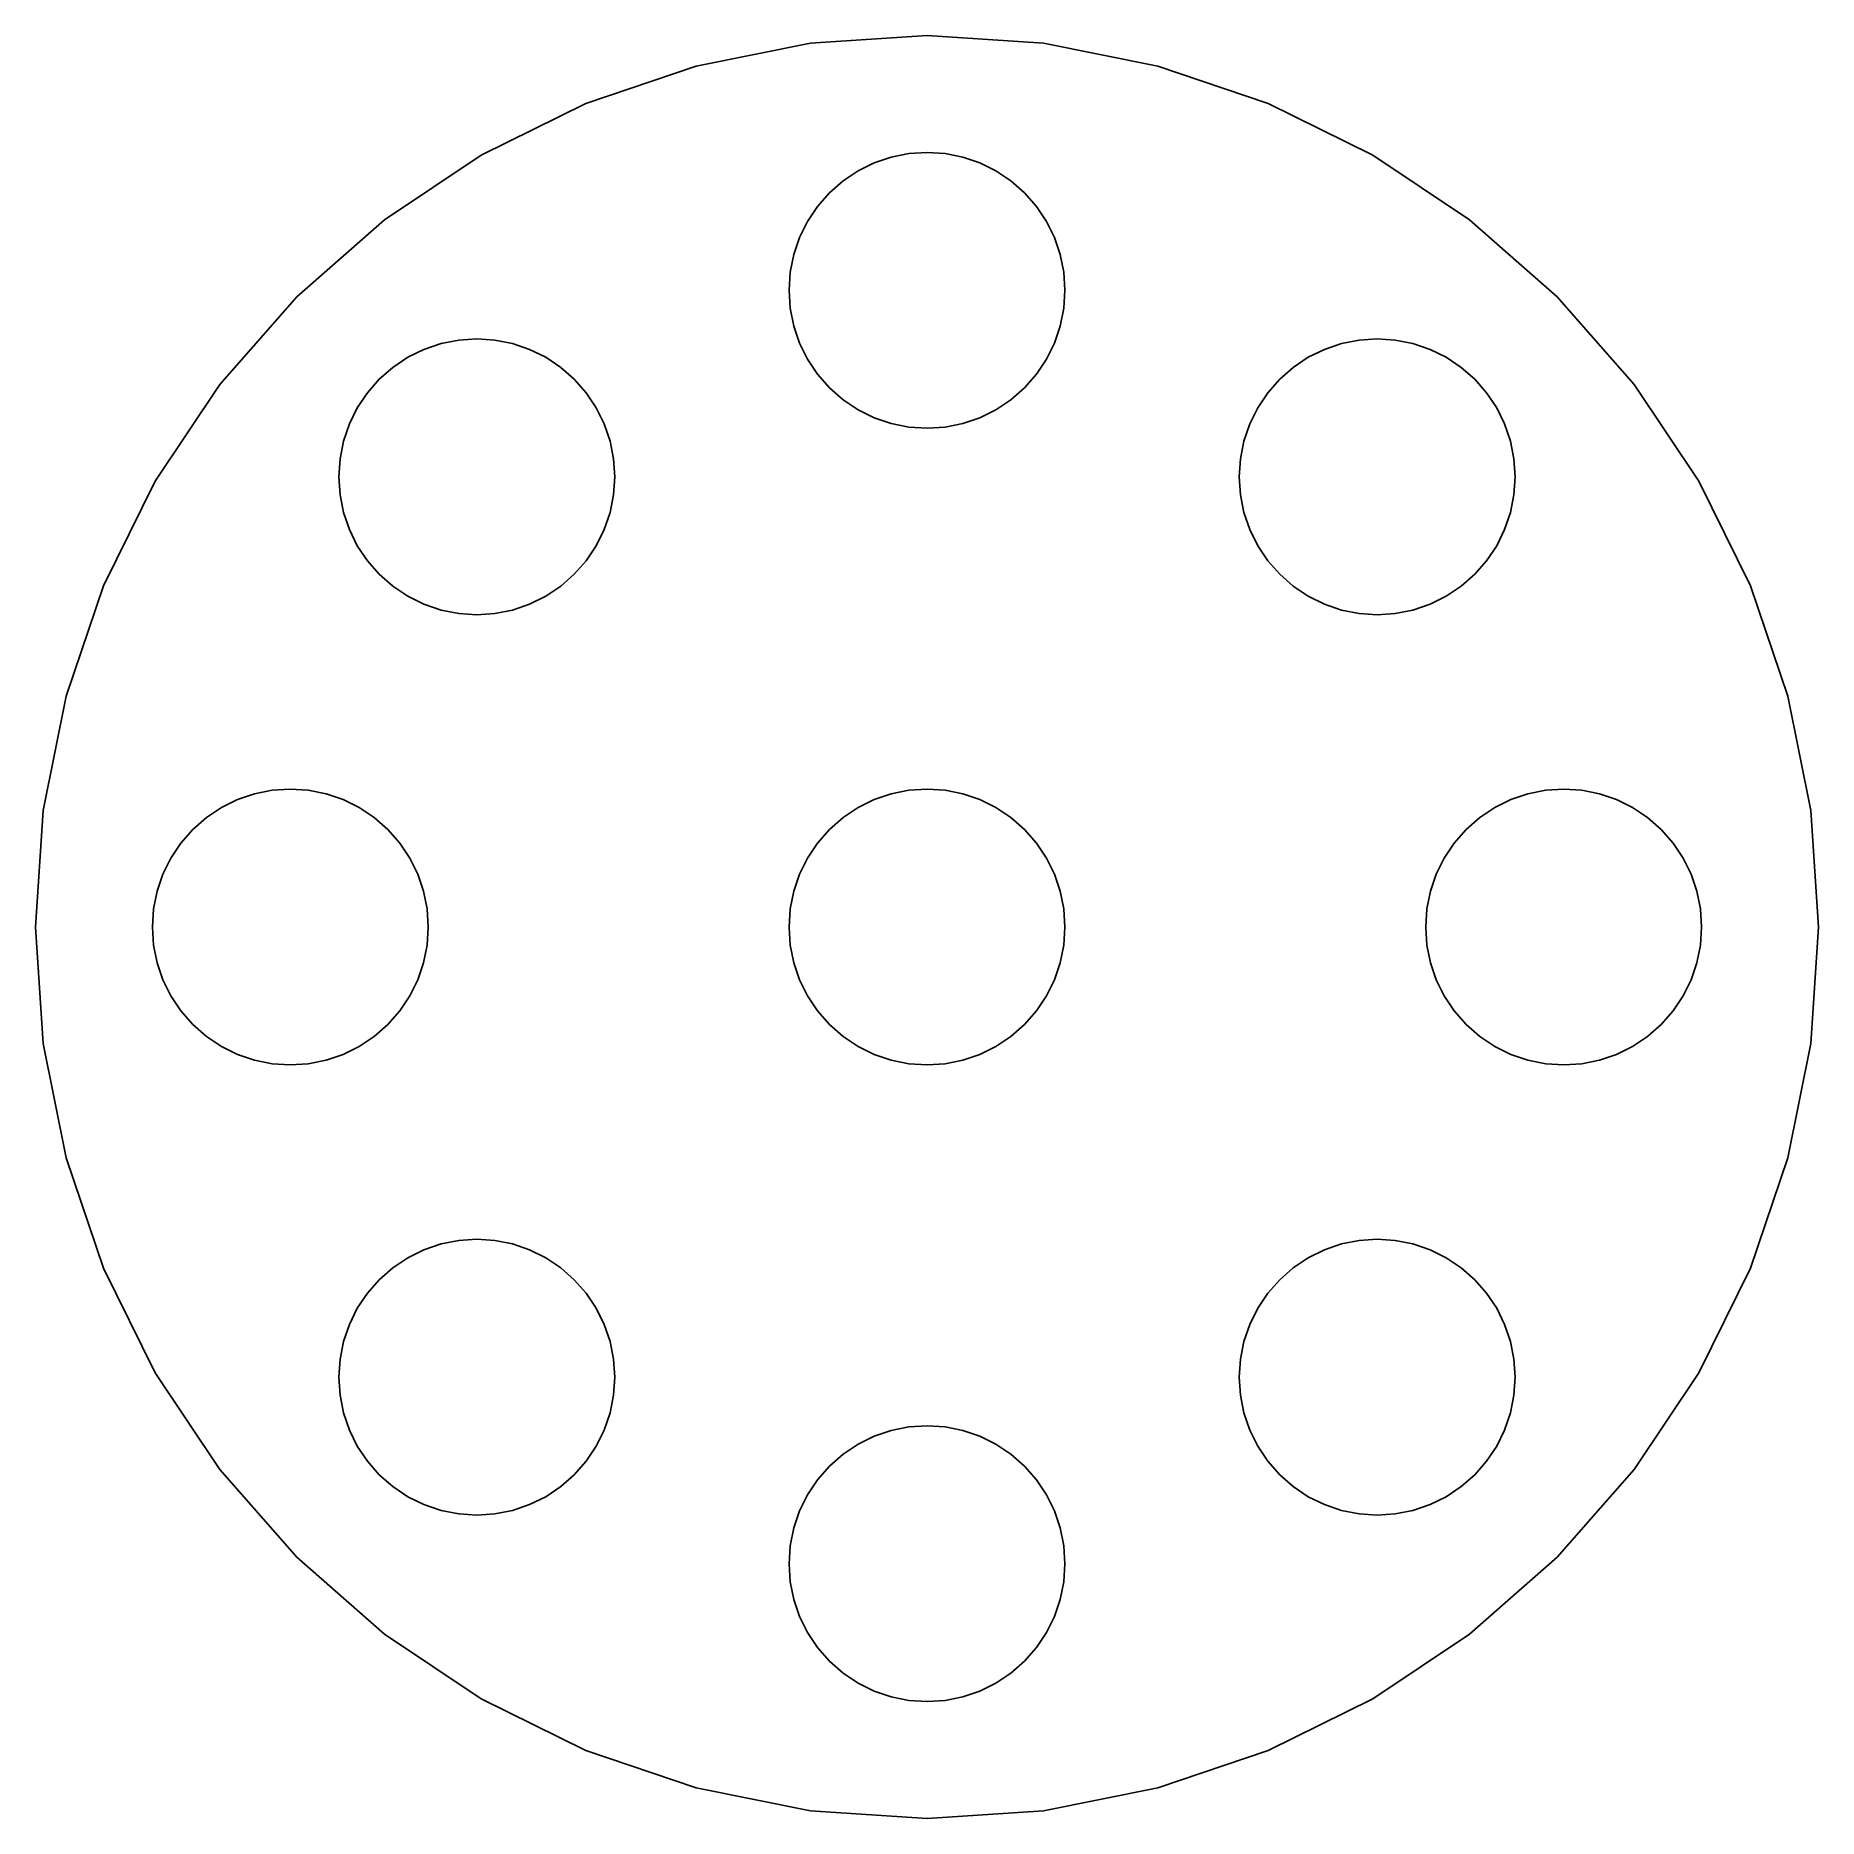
# Model space of a CAD drawing. Header units: metres. Extents: x -21 to 21, y -21 to 21.
import ezdxf

# ---------------------------------------------------------------- set-up
doc = ezdxf.new("R2010")
doc.units = ezdxf.units.M

msp = doc.modelspace()

# ---------------------------------------------------------------- linework, layer by layer
for p, q in [((0, 21), (-2.74104, 20.8203)), ((2.74104, 20.8203), (0, 21)), ((-2.74104, 20.8203), (-5.4352, 20.2844)), ((5.4352, 20.2844), (2.74104, 20.8203)), ((-5.4352, 20.2844), (-8.03635, 19.4015)), ((8.03635, 19.4015), (5.4352, 20.2844)), ((-8.03635, 19.4015), (-10.5, 18.1865)), ((10.5, 18.1865), (8.03635, 19.4015)), ((-10.5, 18.1865), (-12.784, 16.6604)), ((-1.24371, 18.0026), (-0.841156, 18.1393)), ((-0.841156, 18.1393), (-0.42421, 18.2222)), ((-0.42421, 18.2222), (0, 18.25)), ((0, 18.25), (0.42421, 18.2222)), ((0.42421, 18.2222), (0.841156, 18.1393)), ((0.841156, 18.1393), (1.24371, 18.0026)), ((12.784, 16.6604), (10.5, 18.1865)), ((-1.97847, 17.5784), (-1.625, 17.8146)), ((-1.625, 17.8146), (-1.24371, 18.0026)), ((1.24371, 18.0026), (1.625, 17.8146)), ((1.625, 17.8146), (1.97847, 17.5784)), ((-2.57838, 16.9785), (-2.2981, 17.2981)), ((-2.2981, 17.2981), (-1.97847, 17.5784)), ((1.97847, 17.5784), (2.2981, 17.2981)), ((2.2981, 17.2981), (2.57838, 16.9785)), ((-2.81458, 16.625), (-2.57838, 16.9785)), ((2.57838, 16.9785), (2.81458, 16.625)), ((-12.784, 16.6604), (-14.8492, 14.8492)), ((-3.00259, 16.2437), (-2.81458, 16.625)), ((2.81458, 16.625), (3.00259, 16.2437)), ((14.8492, 14.8492), (12.784, 16.6604)), ((-3.13925, 15.8412), (-3.00259, 16.2437)), ((3.00259, 16.2437), (3.13925, 15.8412)), ((-3.22218, 15.4242), (-3.13925, 15.8412)), ((3.13925, 15.8412), (3.22218, 15.4242)), ((-3.25, 15), (-3.22218, 15.4242)), ((3.22218, 15.4242), (3.25, 15)), ((-14.8492, 14.8492), (-16.6604, 12.784)), ((-3.22218, 14.5758), (-3.25, 15)), ((3.25, 15), (3.22218, 14.5758)), ((16.6604, 12.784), (14.8492, 14.8492)), ((-3.13925, 14.1588), (-3.22218, 14.5758)), ((3.22218, 14.5758), (3.13925, 14.1588)), ((-3.00259, 13.7563), (-3.13925, 14.1588)), ((3.13925, 14.1588), (3.00259, 13.7563)), ((-12.232, 13.4216), (-11.8507, 13.6096)), ((-11.8507, 13.6096), (-11.4482, 13.7462)), ((-11.4482, 13.7462), (-11.0312, 13.8292)), ((-11.0312, 13.8292), (-10.607, 13.857)), ((-10.607, 13.857), (-10.1828, 13.8292)), ((-10.1828, 13.8292), (-9.76582, 13.7462)), ((-9.76582, 13.7462), (-9.36327, 13.6096)), ((-9.36327, 13.6096), (-8.98199, 13.4216)), ((-2.81458, 13.375), (-3.00259, 13.7563)), ((3.00259, 13.7563), (2.81458, 13.375)), ((8.98199, 13.4216), (9.36327, 13.6096)), ((9.36327, 13.6096), (9.76582, 13.7462)), ((9.76582, 13.7462), (10.1828, 13.8292)), ((10.1828, 13.8292), (10.607, 13.857)), ((10.607, 13.857), (11.0312, 13.8292)), ((11.0312, 13.8292), (11.4482, 13.7462)), ((11.4482, 13.7462), (11.8507, 13.6096)), ((11.8507, 13.6096), (12.232, 13.4216)), ((-12.9051, 12.9051), (-12.5855, 13.1854)), ((-12.5855, 13.1854), (-12.232, 13.4216)), ((-8.98199, 13.4216), (-8.62852, 13.1854)), ((-8.62852, 13.1854), (-8.3089, 12.9051)), ((-2.57838, 13.0215), (-2.81458, 13.375)), ((-2.2981, 12.7019), (-2.57838, 13.0215)), ((2.57838, 13.0215), (2.2981, 12.7019)), ((2.81458, 13.375), (2.57838, 13.0215)), ((8.3089, 12.9051), (8.62852, 13.1854)), ((8.62852, 13.1854), (8.98199, 13.4216)), ((12.232, 13.4216), (12.5855, 13.1854)), ((12.5855, 13.1854), (12.9051, 12.9051)), ((-16.6604, 12.784), (-18.1865, 10.5)), ((-13.1854, 12.5855), (-12.9051, 12.9051)), ((-8.3089, 12.9051), (-8.02859, 12.5855)), ((-1.97847, 12.4216), (-2.2981, 12.7019)), ((2.2981, 12.7019), (1.97847, 12.4216)), ((8.02859, 12.5855), (8.3089, 12.9051)), ((12.9051, 12.9051), (13.1854, 12.5855)), ((18.1865, 10.5), (16.6604, 12.784)), ((-13.6096, 11.8507), (-13.4216, 12.232)), ((-13.4216, 12.232), (-13.1854, 12.5855)), ((-8.02859, 12.5855), (-7.7924, 12.232)), ((-7.7924, 12.232), (-7.60439, 11.8507)), ((-1.625, 12.1854), (-1.97847, 12.4216)), ((-1.24371, 11.9974), (-1.625, 12.1854)), ((1.625, 12.1854), (1.24371, 11.9974)), ((1.97847, 12.4216), (1.625, 12.1854)), ((7.60439, 11.8507), (7.7924, 12.232)), ((7.7924, 12.232), (8.02859, 12.5855)), ((13.1854, 12.5855), (13.4216, 12.232)), ((13.4216, 12.232), (13.6096, 11.8507)), ((-13.7462, 11.4482), (-13.6096, 11.8507)), ((-7.60439, 11.8507), (-7.46773, 11.4482)), ((-0.841156, 11.8607), (-1.24371, 11.9974)), ((-0.42421, 11.7778), (-0.841156, 11.8607)), ((0, 11.75), (-0.42421, 11.7778)), ((0.42421, 11.7778), (0, 11.75)), ((0.841156, 11.8607), (0.42421, 11.7778)), ((1.24371, 11.9974), (0.841156, 11.8607)), ((7.46773, 11.4482), (7.60439, 11.8507)), ((13.6096, 11.8507), (13.7462, 11.4482)), ((-13.8292, 11.0312), (-13.7462, 11.4482)), ((-7.46773, 11.4482), (-7.3848, 11.0312)), ((7.3848, 11.0312), (7.46773, 11.4482)), ((13.7462, 11.4482), (13.8292, 11.0312)), ((-13.857, 10.607), (-13.8292, 11.0312)), ((-7.3848, 11.0312), (-7.35699, 10.607)), ((7.35699, 10.607), (7.3848, 11.0312)), ((13.8292, 11.0312), (13.857, 10.607)), ((-18.1865, 10.5), (-19.4015, 8.03635)), ((-13.8292, 10.1828), (-13.857, 10.607)), ((-7.35699, 10.607), (-7.3848, 10.1828)), ((7.3848, 10.1828), (7.35699, 10.607)), ((13.857, 10.607), (13.8292, 10.1828)), ((19.4015, 8.03635), (18.1865, 10.5)), ((-13.7462, 9.76582), (-13.8292, 10.1828)), ((-7.3848, 10.1828), (-7.46773, 9.76582)), ((7.46773, 9.76582), (7.3848, 10.1828)), ((13.8292, 10.1828), (13.7462, 9.76582)), ((-13.6096, 9.36327), (-13.7462, 9.76582)), ((-7.46773, 9.76582), (-7.60439, 9.36327)), ((7.60439, 9.36327), (7.46773, 9.76582)), ((13.7462, 9.76582), (13.6096, 9.36327)), ((-13.4216, 8.98199), (-13.6096, 9.36327)), ((-7.60439, 9.36327), (-7.7924, 8.98199)), ((7.7924, 8.98199), (7.60439, 9.36327)), ((13.6096, 9.36327), (13.4216, 8.98199)), ((-13.1854, 8.62852), (-13.4216, 8.98199)), ((-7.7924, 8.98199), (-8.02859, 8.62852)), ((8.02859, 8.62852), (7.7924, 8.98199)), ((13.4216, 8.98199), (13.1854, 8.62852)), ((-12.9051, 8.3089), (-13.1854, 8.62852)), ((-8.02859, 8.62852), (-8.3089, 8.3089)), ((8.3089, 8.3089), (8.02859, 8.62852)), ((13.1854, 8.62852), (12.9051, 8.3089)), ((-19.4015, 8.03635), (-20.2844, 5.4352)), ((-12.5855, 8.02859), (-12.9051, 8.3089)), ((-12.232, 7.7924), (-12.5855, 8.02859)), ((-8.62852, 8.02859), (-8.98199, 7.7924)), ((-8.3089, 8.3089), (-8.62852, 8.02859)), ((8.62852, 8.02859), (8.3089, 8.3089)), ((8.98199, 7.7924), (8.62852, 8.02859)), ((12.5855, 8.02859), (12.232, 7.7924)), ((12.9051, 8.3089), (12.5855, 8.02859)), ((20.2844, 5.4352), (19.4015, 8.03635)), ((-11.8507, 7.60439), (-12.232, 7.7924)), ((-11.4482, 7.46773), (-11.8507, 7.60439)), ((-9.36327, 7.60439), (-9.76582, 7.46773)), ((-8.98199, 7.7924), (-9.36327, 7.60439)), ((9.36327, 7.60439), (8.98199, 7.7924)), ((9.76582, 7.46773), (9.36327, 7.60439)), ((11.8507, 7.60439), (11.4482, 7.46773)), ((12.232, 7.7924), (11.8507, 7.60439)), ((-11.0312, 7.3848), (-11.4482, 7.46773)), ((-10.607, 7.35699), (-11.0312, 7.3848)), ((-10.1828, 7.3848), (-10.607, 7.35699)), ((-9.76582, 7.46773), (-10.1828, 7.3848)), ((10.1828, 7.3848), (9.76582, 7.46773)), ((10.607, 7.35699), (10.1828, 7.3848)), ((11.0312, 7.3848), (10.607, 7.35699)), ((11.4482, 7.46773), (11.0312, 7.3848)), ((-20.2844, 5.4352), (-20.8203, 2.74104)), ((20.8203, 2.74104), (20.2844, 5.4352)), ((-16.625, 2.81458), (-16.2437, 3.00259)), ((-16.2437, 3.00259), (-15.8412, 3.13925)), ((-15.8412, 3.13925), (-15.4242, 3.22218)), ((-15.4242, 3.22218), (-15, 3.25)), ((-15, 3.25), (-14.5758, 3.22218)), ((-14.5758, 3.22218), (-14.1588, 3.13925)), ((-14.1588, 3.13925), (-13.7563, 3.00259)), ((-13.7563, 3.00259), (-13.375, 2.81458)), ((-1.625, 2.81458), (-1.24371, 3.00259)), ((-1.24371, 3.00259), (-0.841156, 3.13925)), ((-0.841156, 3.13925), (-0.42421, 3.22218)), ((-0.42421, 3.22218), (0, 3.25)), ((0, 3.25), (0.42421, 3.22218)), ((0.42421, 3.22218), (0.841156, 3.13925)), ((0.841156, 3.13925), (1.24371, 3.00259)), ((1.24371, 3.00259), (1.625, 2.81458)), ((13.375, 2.81458), (13.7563, 3.00259)), ((13.7563, 3.00259), (14.1588, 3.13925)), ((14.1588, 3.13925), (14.5758, 3.22218)), ((14.5758, 3.22218), (15, 3.25)), ((15, 3.25), (15.4242, 3.22218)), ((15.4242, 3.22218), (15.8412, 3.13925)), ((15.8412, 3.13925), (16.2437, 3.00259)), ((16.2437, 3.00259), (16.625, 2.81458)), ((-20.8203, 2.74104), (-21, 0)), ((-17.2981, 2.2981), (-16.9785, 2.57838)), ((-16.9785, 2.57838), (-16.625, 2.81458)), ((-13.375, 2.81458), (-13.0215, 2.57838)), ((-13.0215, 2.57838), (-12.7019, 2.2981)), ((-2.2981, 2.2981), (-1.97847, 2.57838)), ((-1.97847, 2.57838), (-1.625, 2.81458)), ((1.625, 2.81458), (1.97847, 2.57838)), ((1.97847, 2.57838), (2.2981, 2.2981)), ((12.7019, 2.2981), (13.0215, 2.57838)), ((13.0215, 2.57838), (13.375, 2.81458)), ((16.625, 2.81458), (16.9785, 2.57838)), ((16.9785, 2.57838), (17.2981, 2.2981)), ((21, 0), (20.8203, 2.74104)), ((-17.5784, 1.97847), (-17.2981, 2.2981)), ((-12.7019, 2.2981), (-12.4216, 1.97847)), ((-2.57838, 1.97847), (-2.2981, 2.2981)), ((2.2981, 2.2981), (2.57838, 1.97847)), ((12.4216, 1.97847), (12.7019, 2.2981)), ((17.2981, 2.2981), (17.5784, 1.97847)), ((-17.8146, 1.625), (-17.5784, 1.97847)), ((-12.4216, 1.97847), (-12.1854, 1.625)), ((-2.81458, 1.625), (-2.57838, 1.97847)), ((2.57838, 1.97847), (2.81458, 1.625)), ((12.1854, 1.625), (12.4216, 1.97847)), ((17.5784, 1.97847), (17.8146, 1.625)), ((-18.0026, 1.24371), (-17.8146, 1.625)), ((-12.1854, 1.625), (-11.9974, 1.24371)), ((-3.00259, 1.24371), (-2.81458, 1.625)), ((2.81458, 1.625), (3.00259, 1.24371)), ((11.9974, 1.24371), (12.1854, 1.625)), ((17.8146, 1.625), (18.0026, 1.24371)), ((-18.2222, 0.42421), (-18.1393, 0.841156)), ((-18.1393, 0.841156), (-18.0026, 1.24371)), ((-11.9974, 1.24371), (-11.8607, 0.841156)), ((-11.8607, 0.841156), (-11.7778, 0.42421)), ((-3.22218, 0.42421), (-3.13925, 0.841156)), ((-3.13925, 0.841156), (-3.00259, 1.24371)), ((3.00259, 1.24371), (3.13925, 0.841156)), ((3.13925, 0.841156), (3.22218, 0.42421)), ((11.7778, 0.42421), (11.8607, 0.841156)), ((11.8607, 0.841156), (11.9974, 1.24371)), ((18.0026, 1.24371), (18.1393, 0.841156)), ((18.1393, 0.841156), (18.2222, 0.42421)), ((-18.25, 0), (-18.2222, 0.42421)), ((-11.7778, 0.42421), (-11.75, 0)), ((-3.25, 0), (-3.22218, 0.42421)), ((3.22218, 0.42421), (3.25, 0)), ((11.75, 0), (11.7778, 0.42421)), ((18.2222, 0.42421), (18.25, 0)), ((-21, 0), (-20.8203, -2.74104)), ((-18.2222, -0.42421), (-18.25, 0)), ((-11.75, 0), (-11.7778, -0.42421)), ((-3.22218, -0.42421), (-3.25, 0)), ((3.25, 0), (3.22218, -0.42421)), ((11.7778, -0.42421), (11.75, 0)), ((18.25, 0), (18.2222, -0.42421)), ((20.8203, -2.74104), (21, 0)), ((-18.1393, -0.841156), (-18.2222, -0.42421)), ((-11.7778, -0.42421), (-11.8607, -0.841156)), ((-3.13925, -0.841156), (-3.22218, -0.42421)), ((3.22218, -0.42421), (3.13925, -0.841156)), ((11.8607, -0.841156), (11.7778, -0.42421)), ((18.2222, -0.42421), (18.1393, -0.841156)), ((-18.0026, -1.24371), (-18.1393, -0.841156)), ((-17.8146, -1.625), (-18.0026, -1.24371)), ((-11.9974, -1.24371), (-12.1854, -1.625)), ((-11.8607, -0.841156), (-11.9974, -1.24371)), ((-3.00259, -1.24371), (-3.13925, -0.841156)), ((-2.81458, -1.625), (-3.00259, -1.24371)), ((3.00259, -1.24371), (2.81458, -1.625)), ((3.13925, -0.841156), (3.00259, -1.24371)), ((11.9974, -1.24371), (11.8607, -0.841156)), ((12.1854, -1.625), (11.9974, -1.24371)), ((18.0026, -1.24371), (17.8146, -1.625)), ((18.1393, -0.841156), (18.0026, -1.24371)), ((-17.5784, -1.97847), (-17.8146, -1.625)), ((-12.1854, -1.625), (-12.4216, -1.97847)), ((-2.57838, -1.97847), (-2.81458, -1.625)), ((2.81458, -1.625), (2.57838, -1.97847)), ((12.4216, -1.97847), (12.1854, -1.625)), ((17.8146, -1.625), (17.5784, -1.97847)), ((-17.2981, -2.2981), (-17.5784, -1.97847)), ((-12.4216, -1.97847), (-12.7019, -2.2981)), ((-2.2981, -2.2981), (-2.57838, -1.97847)), ((2.57838, -1.97847), (2.2981, -2.2981)), ((12.7019, -2.2981), (12.4216, -1.97847)), ((17.5784, -1.97847), (17.2981, -2.2981)), ((-16.9785, -2.57838), (-17.2981, -2.2981)), ((-12.7019, -2.2981), (-13.0215, -2.57838)), ((-1.97847, -2.57838), (-2.2981, -2.2981)), ((2.2981, -2.2981), (1.97847, -2.57838)), ((13.0215, -2.57838), (12.7019, -2.2981)), ((17.2981, -2.2981), (16.9785, -2.57838)), ((-20.8203, -2.74104), (-20.2844, -5.4352)), ((-16.625, -2.81458), (-16.9785, -2.57838)), ((-16.2437, -3.00259), (-16.625, -2.81458)), ((-13.375, -2.81458), (-13.7563, -3.00259)), ((-13.0215, -2.57838), (-13.375, -2.81458)), ((-1.625, -2.81458), (-1.97847, -2.57838)), ((-1.24371, -3.00259), (-1.625, -2.81458)), ((1.625, -2.81458), (1.24371, -3.00259)), ((1.97847, -2.57838), (1.625, -2.81458)), ((13.375, -2.81458), (13.0215, -2.57838)), ((13.7563, -3.00259), (13.375, -2.81458)), ((16.625, -2.81458), (16.2437, -3.00259)), ((16.9785, -2.57838), (16.625, -2.81458)), ((20.2844, -5.4352), (20.8203, -2.74104)), ((-15.8412, -3.13925), (-16.2437, -3.00259)), ((-15.4242, -3.22218), (-15.8412, -3.13925)), ((-15, -3.25), (-15.4242, -3.22218)), ((-14.5758, -3.22218), (-15, -3.25)), ((-14.1588, -3.13925), (-14.5758, -3.22218)), ((-13.7563, -3.00259), (-14.1588, -3.13925)), ((-0.841156, -3.13925), (-1.24371, -3.00259)), ((-0.42421, -3.22218), (-0.841156, -3.13925)), ((0, -3.25), (-0.42421, -3.22218)), ((0.42421, -3.22218), (0, -3.25)), ((0.841156, -3.13925), (0.42421, -3.22218)), ((1.24371, -3.00259), (0.841156, -3.13925)), ((14.1588, -3.13925), (13.7563, -3.00259)), ((14.5758, -3.22218), (14.1588, -3.13925)), ((15, -3.25), (14.5758, -3.22218)), ((15.4242, -3.22218), (15, -3.25)), ((15.8412, -3.13925), (15.4242, -3.22218)), ((16.2437, -3.00259), (15.8412, -3.13925)), ((-20.2844, -5.4352), (-19.4015, -8.03635)), ((19.4015, -8.03635), (20.2844, -5.4352)), ((-11.8507, -7.60439), (-11.4482, -7.46773)), ((-11.4482, -7.46773), (-11.0312, -7.3848)), ((-11.0312, -7.3848), (-10.607, -7.35699)), ((-10.607, -7.35699), (-10.1828, -7.3848)), ((-10.1828, -7.3848), (-9.76582, -7.46773)), ((-9.76582, -7.46773), (-9.36327, -7.60439)), ((9.36327, -7.60439), (9.76582, -7.46773)), ((9.76582, -7.46773), (10.1828, -7.3848)), ((10.1828, -7.3848), (10.607, -7.35699)), ((10.607, -7.35699), (11.0312, -7.3848)), ((11.0312, -7.3848), (11.4482, -7.46773)), ((11.4482, -7.46773), (11.8507, -7.60439)), ((-12.5855, -8.02859), (-12.232, -7.7924)), ((-12.232, -7.7924), (-11.8507, -7.60439)), ((-9.36327, -7.60439), (-8.98199, -7.7924)), ((-8.98199, -7.7924), (-8.62852, -8.02859)), ((8.62852, -8.02859), (8.98199, -7.7924)), ((8.98199, -7.7924), (9.36327, -7.60439)), ((11.8507, -7.60439), (12.232, -7.7924)), ((12.232, -7.7924), (12.5855, -8.02859)), ((-19.4015, -8.03635), (-18.1865, -10.5)), ((-13.1854, -8.62852), (-12.9051, -8.3089)), ((-12.9051, -8.3089), (-12.5855, -8.02859)), ((-8.62852, -8.02859), (-8.3089, -8.3089)), ((-8.3089, -8.3089), (-8.02859, -8.62852)), ((8.02859, -8.62852), (8.3089, -8.3089)), ((8.3089, -8.3089), (8.62852, -8.02859)), ((12.5855, -8.02859), (12.9051, -8.3089)), ((12.9051, -8.3089), (13.1854, -8.62852)), ((18.1865, -10.5), (19.4015, -8.03635)), ((-13.4216, -8.98199), (-13.1854, -8.62852)), ((-8.02859, -8.62852), (-7.7924, -8.98199)), ((7.7924, -8.98199), (8.02859, -8.62852)), ((13.1854, -8.62852), (13.4216, -8.98199)), ((-13.6096, -9.36327), (-13.4216, -8.98199)), ((-7.7924, -8.98199), (-7.60439, -9.36327)), ((7.60439, -9.36327), (7.7924, -8.98199)), ((13.4216, -8.98199), (13.6096, -9.36327)), ((-13.7462, -9.76582), (-13.6096, -9.36327)), ((-7.60439, -9.36327), (-7.46773, -9.76582)), ((7.46773, -9.76582), (7.60439, -9.36327)), ((13.6096, -9.36327), (13.7462, -9.76582)), ((-13.8292, -10.1828), (-13.7462, -9.76582)), ((-7.46773, -9.76582), (-7.3848, -10.1828)), ((7.3848, -10.1828), (7.46773, -9.76582)), ((13.7462, -9.76582), (13.8292, -10.1828)), ((-18.1865, -10.5), (-16.6604, -12.784)), ((-13.857, -10.607), (-13.8292, -10.1828)), ((-7.3848, -10.1828), (-7.35699, -10.607)), ((7.35699, -10.607), (7.3848, -10.1828)), ((13.8292, -10.1828), (13.857, -10.607)), ((16.6604, -12.784), (18.1865, -10.5)), ((-13.8292, -11.0312), (-13.857, -10.607)), ((-7.35699, -10.607), (-7.3848, -11.0312)), ((7.3848, -11.0312), (7.35699, -10.607)), ((13.857, -10.607), (13.8292, -11.0312)), ((-13.7462, -11.4482), (-13.8292, -11.0312)), ((-7.3848, -11.0312), (-7.46773, -11.4482)), ((7.46773, -11.4482), (7.3848, -11.0312)), ((13.8292, -11.0312), (13.7462, -11.4482)), ((-13.6096, -11.8507), (-13.7462, -11.4482)), ((-7.46773, -11.4482), (-7.60439, -11.8507)), ((-0.42421, -11.7778), (0, -11.75)), ((0, -11.75), (0.42421, -11.7778)), ((7.60439, -11.8507), (7.46773, -11.4482)), ((13.7462, -11.4482), (13.6096, -11.8507)), ((-13.4216, -12.232), (-13.6096, -11.8507)), ((-7.60439, -11.8507), (-7.7924, -12.232)), ((-1.625, -12.1854), (-1.24371, -11.9974)), ((-1.24371, -11.9974), (-0.841156, -11.8607)), ((-0.841156, -11.8607), (-0.42421, -11.7778)), ((0.42421, -11.7778), (0.841156, -11.8607)), ((0.841156, -11.8607), (1.24371, -11.9974)), ((1.24371, -11.9974), (1.625, -12.1854)), ((7.7924, -12.232), (7.60439, -11.8507)), ((13.6096, -11.8507), (13.4216, -12.232)), ((-13.1854, -12.5855), (-13.4216, -12.232)), ((-12.9051, -12.9051), (-13.1854, -12.5855)), ((-8.02859, -12.5855), (-8.3089, -12.9051)), ((-7.7924, -12.232), (-8.02859, -12.5855)), ((-2.2981, -12.7019), (-1.97847, -12.4216)), ((-1.97847, -12.4216), (-1.625, -12.1854)), ((1.625, -12.1854), (1.97847, -12.4216)), ((1.97847, -12.4216), (2.2981, -12.7019)), ((8.02859, -12.5855), (7.7924, -12.232)), ((8.3089, -12.9051), (8.02859, -12.5855)), ((13.1854, -12.5855), (12.9051, -12.9051)), ((13.4216, -12.232), (13.1854, -12.5855)), ((-16.6604, -12.784), (-14.8492, -14.8492)), ((-12.5855, -13.1854), (-12.9051, -12.9051)), ((-8.3089, -12.9051), (-8.62852, -13.1854)), ((-2.57838, -13.0215), (-2.2981, -12.7019)), ((2.2981, -12.7019), (2.57838, -13.0215)), ((8.62852, -13.1854), (8.3089, -12.9051)), ((12.9051, -12.9051), (12.5855, -13.1854)), ((14.8492, -14.8492), (16.6604, -12.784)), ((-12.232, -13.4216), (-12.5855, -13.1854)), ((-11.8507, -13.6096), (-12.232, -13.4216)), ((-8.98199, -13.4216), (-9.36327, -13.6096)), ((-8.62852, -13.1854), (-8.98199, -13.4216)), ((-3.00259, -13.7563), (-2.81458, -13.375)), ((-2.81458, -13.375), (-2.57838, -13.0215)), ((2.57838, -13.0215), (2.81458, -13.375)), ((2.81458, -13.375), (3.00259, -13.7563)), ((8.98199, -13.4216), (8.62852, -13.1854)), ((9.36327, -13.6096), (8.98199, -13.4216)), ((12.232, -13.4216), (11.8507, -13.6096)), ((12.5855, -13.1854), (12.232, -13.4216)), ((-11.4482, -13.7462), (-11.8507, -13.6096)), ((-11.0312, -13.8292), (-11.4482, -13.7462)), ((-10.607, -13.857), (-11.0312, -13.8292)), ((-10.1828, -13.8292), (-10.607, -13.857)), ((-9.76582, -13.7462), (-10.1828, -13.8292)), ((-9.36327, -13.6096), (-9.76582, -13.7462)), ((-3.13925, -14.1588), (-3.00259, -13.7563)), ((3.00259, -13.7563), (3.13925, -14.1588)), ((9.76582, -13.7462), (9.36327, -13.6096)), ((10.1828, -13.8292), (9.76582, -13.7462)), ((10.607, -13.857), (10.1828, -13.8292)), ((11.0312, -13.8292), (10.607, -13.857)), ((11.4482, -13.7462), (11.0312, -13.8292)), ((11.8507, -13.6096), (11.4482, -13.7462)), ((-3.22218, -14.5758), (-3.13925, -14.1588)), ((3.13925, -14.1588), (3.22218, -14.5758)), ((-3.25, -15), (-3.22218, -14.5758)), ((3.22218, -14.5758), (3.25, -15)), ((-14.8492, -14.8492), (-12.784, -16.6604)), ((-3.22218, -15.4242), (-3.25, -15)), ((3.25, -15), (3.22218, -15.4242)), ((12.784, -16.6604), (14.8492, -14.8492)), ((-3.13925, -15.8412), (-3.22218, -15.4242)), ((3.22218, -15.4242), (3.13925, -15.8412)), ((-3.00259, -16.2437), (-3.13925, -15.8412)), ((3.13925, -15.8412), (3.00259, -16.2437)), ((-2.81458, -16.625), (-3.00259, -16.2437)), ((3.00259, -16.2437), (2.81458, -16.625)), ((-12.784, -16.6604), (-10.5, -18.1865)), ((-2.57838, -16.9785), (-2.81458, -16.625)), ((2.81458, -16.625), (2.57838, -16.9785)), ((10.5, -18.1865), (12.784, -16.6604)), ((-2.2981, -17.2981), (-2.57838, -16.9785)), ((2.57838, -16.9785), (2.2981, -17.2981)), ((-1.97847, -17.5784), (-2.2981, -17.2981)), ((-1.625, -17.8146), (-1.97847, -17.5784)), ((1.97847, -17.5784), (1.625, -17.8146)), ((2.2981, -17.2981), (1.97847, -17.5784)), ((-1.24371, -18.0026), (-1.625, -17.8146)), ((-0.841156, -18.1393), (-1.24371, -18.0026)), ((1.24371, -18.0026), (0.841156, -18.1393)), ((1.625, -17.8146), (1.24371, -18.0026)), ((-10.5, -18.1865), (-8.03635, -19.4015)), ((-0.42421, -18.2222), (-0.841156, -18.1393)), ((0, -18.25), (-0.42421, -18.2222)), ((0.42421, -18.2222), (0, -18.25)), ((0.841156, -18.1393), (0.42421, -18.2222)), ((8.03635, -19.4015), (10.5, -18.1865)), ((-8.03635, -19.4015), (-5.4352, -20.2844)), ((5.4352, -20.2844), (8.03635, -19.4015)), ((-5.4352, -20.2844), (-2.74104, -20.8203)), ((2.74104, -20.8203), (5.4352, -20.2844)), ((-2.74104, -20.8203), (0, -21)), ((0, -21), (2.74104, -20.8203))]:
    msp.add_line(p, q)

doc.saveas('drawing.dxf')
